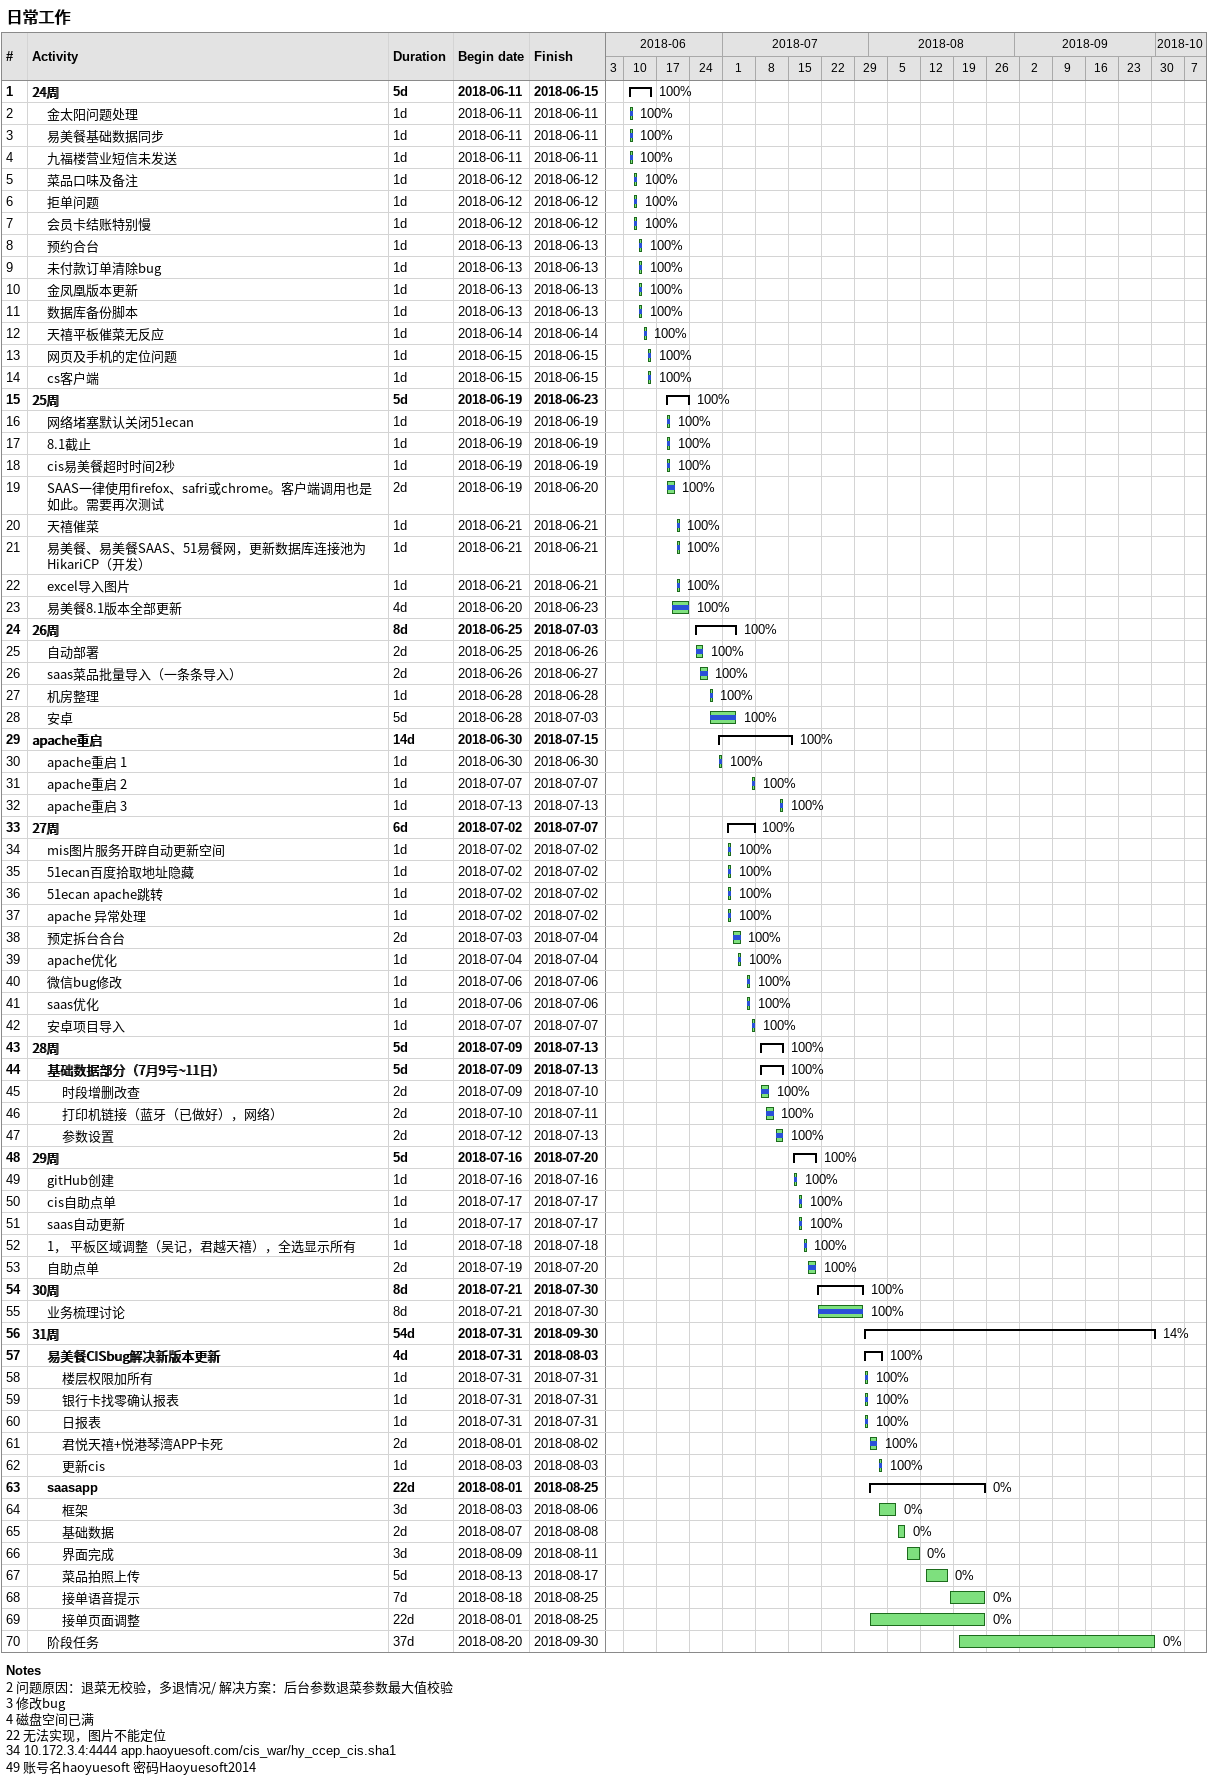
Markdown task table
日常工作

| ID | Level | Task | Duration | Start | Finish | % complete |
|---|---|---|---|---|---|---|
| 1 | 1 | **24周** | 5d | 2018-06-11 | 2018-06-15 | 100 |
| 2 | 2 | 金太阳问题处理 | 1d | 2018-06-11 | 2018-06-11 | 100 |
| 3 | 2 | 易美餐基础数据同步 | 1d | 2018-06-11 | 2018-06-11 | 100 |
| 4 | 2 | 九福楼营业短信未发送 | 1d | 2018-06-11 | 2018-06-11 | 100 |
| 5 | 2 | 菜品口味及备注 | 1d | 2018-06-12 | 2018-06-12 | 100 |
| 6 | 2 | 拒单问题 | 1d | 2018-06-12 | 2018-06-12 | 100 |
| 7 | 2 | 会员卡结账特别慢 | 1d | 2018-06-12 | 2018-06-12 | 100 |
| 8 | 2 | 预约合台 | 1d | 2018-06-13 | 2018-06-13 | 100 |
| 9 | 2 | 未付款订单清除bug | 1d | 2018-06-13 | 2018-06-13 | 100 |
| 10 | 2 | 金凤凰版本更新 | 1d | 2018-06-13 | 2018-06-13 | 100 |
| 11 | 2 | 数据库备份脚本 | 1d | 2018-06-13 | 2018-06-13 | 100 |
| 12 | 2 | 天禧平板催菜无反应 | 1d | 2018-06-14 | 2018-06-14 | 100 |
| 13 | 2 | 网页及手机的定位问题 | 1d | 2018-06-15 | 2018-06-15 | 100 |
| 14 | 2 | cs客户端 | 1d | 2018-06-15 | 2018-06-15 | 100 |
| 15 | 1 | **25周** | 5d | 2018-06-19 | 2018-06-23 | 100 |
| 16 | 2 | 网络堵塞默认关闭51ecan | 1d | 2018-06-19 | 2018-06-19 | 100 |
| 17 | 2 | 8.1截止 | 1d | 2018-06-19 | 2018-06-19 | 100 |
| 18 | 2 | cis易美餐超时时间2秒 | 1d | 2018-06-19 | 2018-06-19 | 100 |
| 19 | 2 | SAAS一律使用firefox、safri或chrome。客户端调用也是如此。需要再次测试 | 2d | 2018-06-19 | 2018-06-20 | 100 |
| 20 | 2 | 天禧催菜 | 1d | 2018-06-21 | 2018-06-21 | 100 |
| 21 | 2 | 易美餐、易美餐SAAS、51易餐网，更新数据库连接池为HikariCP（开发） | 1d | 2018-06-21 | 2018-06-21 | 100 |
| 22 | 2 | excel导入图片 | 1d | 2018-06-21 | 2018-06-21 | 100 |
| 23 | 2 | 易美餐8.1版本全部更新 | 4d | 2018-06-20 | 2018-06-23 | 100 |
| 24 | 1 | **26周** | 8d | 2018-06-25 | 2018-07-03 | 100 |
| 25 | 2 | 自动部署 | 2d | 2018-06-25 | 2018-06-26 | 100 |
| 26 | 2 | saas菜品批量导入（一条条导入） | 2d | 2018-06-26 | 2018-06-27 | 100 |
| 27 | 2 | 机房整理 | 1d | 2018-06-28 | 2018-06-28 | 100 |
| 28 | 2 | 安卓 | 5d | 2018-06-28 | 2018-07-03 | 100 |
| 29 | 1 | **apache重启** | 14d | 2018-06-30 | 2018-07-15 | 100 |
| 30 | 2 | apache重启 1 | 1d | 2018-06-30 | 2018-06-30 | 100 |
| 31 | 2 | apache重启 2 | 1d | 2018-07-07 | 2018-07-07 | 100 |
| 32 | 2 | apache重启 3 | 1d | 2018-07-13 | 2018-07-13 | 100 |
| 33 | 1 | **27周** | 6d | 2018-07-02 | 2018-07-07 | 100 |
| 34 | 2 | mis图片服务开辟自动更新空间 | 1d | 2018-07-02 | 2018-07-02 | 100 |
| 35 | 2 | 51ecan百度拾取地址隐藏 | 1d | 2018-07-02 | 2018-07-02 | 100 |
| 36 | 2 | 51ecan apache跳转 | 1d | 2018-07-02 | 2018-07-02 | 100 |
| 37 | 2 | apache 异常处理 | 1d | 2018-07-02 | 2018-07-02 | 100 |
| 38 | 2 | 预定拆台合台 | 2d | 2018-07-03 | 2018-07-04 | 100 |
| 39 | 2 | apache优化 | 1d | 2018-07-04 | 2018-07-04 | 100 |
| 40 | 2 | 微信bug修改 | 1d | 2018-07-06 | 2018-07-06 | 100 |
| 41 | 2 | saas优化 | 1d | 2018-07-06 | 2018-07-06 | 100 |
| 42 | 2 | 安卓项目导入 | 1d | 2018-07-07 | 2018-07-07 | 100 |
| 43 | 1 | **28周** | 5d | 2018-07-09 | 2018-07-13 | 100 |
| 44 | 2 | **基础数据部分（7月9号~11日）** | 5d | 2018-07-09 | 2018-07-13 | 100 |
| 45 | 3 | 时段增删改查 | 2d | 2018-07-09 | 2018-07-10 | 100 |
| 46 | 3 | 打印机链接（蓝牙（已做好），网络） | 2d | 2018-07-10 | 2018-07-11 | 100 |
| 47 | 3 | 参数设置 | 2d | 2018-07-12 | 2018-07-13 | 100 |
| 48 | 1 | **29周** | 5d | 2018-07-16 | 2018-07-20 | 100 |
| 49 | 2 | gitHub创建 | 1d | 2018-07-16 | 2018-07-16 | 100 |
| 50 | 2 | cis自助点单 | 1d | 2018-07-17 | 2018-07-17 | 100 |
| 51 | 2 | saas自动更新 | 1d | 2018-07-17 | 2018-07-17 | 100 |
| 52 | 2 | 1， 平板区域调整（吴记，君越天禧），全选显示所有 | 1d | 2018-07-18 | 2018-07-18 | 100 |
| 53 | 2 | 自助点单 | 2d | 2018-07-19 | 2018-07-20 | 100 |
| 54 | 1 | **30周** | 8d | 2018-07-21 | 2018-07-30 | 100 |
| 55 | 2 | 业务梳理讨论 | 8d | 2018-07-21 | 2018-07-30 | 100 |
| 56 | 1 | **31周** | 54d | 2018-07-31 | 2018-09-30 | 14 |
| 57 | 2 | **易美餐CISbug解决新版本更新** | 4d | 2018-07-31 | 2018-08-03 | 100 |
| 58 | 3 | 楼层权限加所有 | 1d | 2018-07-31 | 2018-07-31 | 100 |
| 59 | 3 | 银行卡找零确认报表 | 1d | 2018-07-31 | 2018-07-31 | 100 |
| 60 | 3 | 日报表 | 1d | 2018-07-31 | 2018-07-31 | 100 |
| 61 | 3 | 君悦天禧+悦港琴湾APP卡死 | 2d | 2018-08-01 | 2018-08-02 | 100 |
| 62 | 3 | 更新cis | 1d | 2018-08-03 | 2018-08-03 | 100 |
| 63 | 2 | **saasapp** | 22d | 2018-08-01 | 2018-08-25 | 0 |
| 64 | 3 | 框架 | 3d | 2018-08-03 | 2018-08-06 | 0 |
| 65 | 3 | 基础数据 | 2d | 2018-08-07 | 2018-08-08 | 0 |
| 66 | 3 | 界面完成 | 3d | 2018-08-09 | 2018-08-11 | 0 |
| 67 | 3 | 菜品拍照上传 | 5d | 2018-08-13 | 2018-08-17 | 0 |
| 68 | 3 | 接单语音提示 | 7d | 2018-08-18 | 2018-08-25 | 0 |
| 69 | 3 | 接单页面调整 | 22d | 2018-08-01 | 2018-08-25 | 0 |
| 70 | 2 | 阶段任务 | 37d | 2018-08-20 | 2018-09-30 | 0 |

Notes
- 2: 问题原因：退菜无校验，多退情况 / 解决方案：后台参数退菜参数最大值校验
- 3: 修改bug
- 4: 磁盘空间已满
- 22: 无法实现，图片不能定位
- 34: 10.172.3.4:4444 app.haoyuesoft.com/cis_war/hy_ccep_cis.sha1
- 49: 账号名 haoyuesoft 密码Haoyuesoft2014
